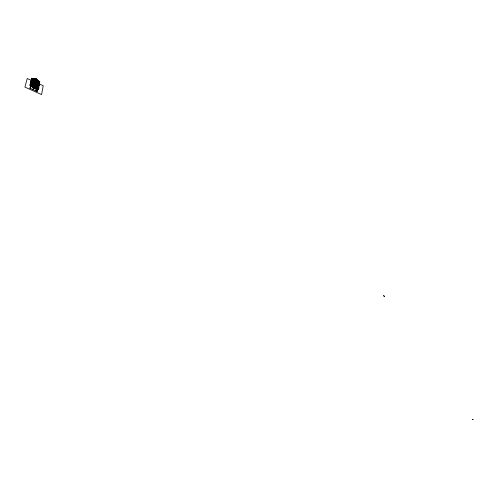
<?xml version="1.0" encoding="UTF-8"?>
<svg xmlns="http://www.w3.org/2000/svg" width="498" height="498" viewBox="0 0 498 498"><rect width="100%" height="100%" fill="white"/><g stroke="black" fill="none" stroke-linecap="round" stroke-linejoin="round"><path stroke-width="0.75" d="M32.488 87.243L32.445 87.287M34.505 87.424L34.879 87.486M33.746 87.262L34.499 87.791M33.279 87.499L33.161 87.187M33.21 86.839L32.961 86.565M33.609 86.839L33.771 86.907M34.343 87.349L34.648 87.306M34.667 88.233L34.225 87.872L34.661 88.258M33.217 87.169L33.665 87.237L32.999 87.119M35.825 88.632L36.13 88.993M32.893 87.548L32.495 87.368L32.949 87.418M35.134 88.463L34.941 88.432M38.639 88.594L38.228 89.459L38.869 87.723L38.134 87.393M37.033 91.078L37.618 88.295L38.234 88.843L39.473 82.749M37.201 88.134L31.274 85.419L38.234 88.843L39.697 81.834L36.273 78.964L31.841 78.323M39.796 81.859L39 81.554L39.79 81.877L38.259 88.837M37.456 89.105L38.271 89.478L38.545 88.495L38.439 88.812M37.724 88.401L37.518 89.13L37.587 88.812M38.564 85.65L38.744 84.822L38.595 85.482M34.238 87.206L33.771 87.013M36.927 91.308L37.4 89.428M37.356 87.418L35.756 85.805L37.089 86.714C33.285 83.178 38.545 88.196 37.543 86.534M37.394 87.237L35.744 85.849M37.692 85.843L36.055 84.367L37.724 85.768M37.817 85.32L36.136 83.95L37.773 85.395M37.854 85.065L36.211 83.608L37.892 85.009M37.916 84.772L36.292 83.396M37.954 84.598L36.329 83.222M38.004 84.374L36.373 82.917L38.029 84.311M38.116 83.994L36.447 82.562L37.854 84.199L36.566 83.079L37.219 83.533M36.665 81.697C41.932 86.098 32.6 77.663 38.377 82.606M38.651 81.386L38.439 81.087M36.802 91.296L37.35 89.484M36.914 91.047L36.068 90.636M36.703 88.731L36.796 88.333M36.833 88.177L36.603 88.937L36.752 87.909M36.734 88.663L36.939 87.878M36.802 88.669L36.97 87.903M37.425 86.023L37.587 86.335L35.924 85.04L37.462 86.932M37.954 83.552L36.516 82.388M38.035 83.166L37.879 82.849M38.253 82.145L37.026 81.106M36.23 89.267L36.086 89.951M35.956 90.916L37.213 88.084M36.024 90.319L37.07 88.046M36.261 89.727L36.366 89.354M36.609 88.252L36.684 87.903M36.746 87.785L36.665 87.978M36.628 85.756L36.086 85.295M35.713 90.81L37.057 87.636L36.485 88.849M36.815 85.917L37.238 86.092M36.864 85.55L36.671 85.388M34.312 87.293L34.897 87.548M37.288 82.537L36.815 82.058M36.173 84.965L36.024 84.604L37.605 86.229M36.902 80.651L38.234 81.392M36.977 80.321L38.508 82.014L36.927 80.539M34.792 85.762L36.323 79.014M34.667 85.706L36.205 78.958M38.215 88.825L34.742 85.718L36.273 78.964M34.032 86.696L32.787 89.453M33.024 89.59L34.281 86.764M33.715 84.915L31.579 84.604L33.808 84.523L31.635 84.38L33.31 84.623M34.045 83.49L32.824 83.315M33.627 84.187L31.729 83.988L31.853 83.483L33.995 83.708M31.505 85.575L30.272 88.327M31.997 83.95L33.889 84.174L31.76 83.869M30.982 86.272L31.094 85.774L30.801 86.154M32.719 79.923L32.638 80.265L34.729 80.558L32.694 80.022L34.804 80.178L32.775 79.692L34.897 79.829L32.856 79.356L34.997 79.412L34.069 79.045L35.084 79.039L33.858 78.989M34.555 79.344L32.918 79.107L35.009 79.369L32.98 78.858M32.47 78.746L31.76 78.236L30.054 85.083L34.655 85.924L30.16 85.052L31.853 78.292L30.098 85.183L31.1 85.687M30.926 85.681L30.21 88.289L31.461 85.5M30.727 86.783L30.353 86.901L31.001 85.961M30.758 86.415L30.907 85.855L30.982 86.166M30.708 86.901L31.063 85.395L31.131 85.843M31.057 85.855L31.131 85.419M30.185 87.586L31.231 85.164L30.353 86.901M30.745 85.588L30.092 88.233L31.337 85.444M38.639 88.588L38.8 88.053M37.68 88.476L37.537 89.011M38.271 89.466L38.439 88.905L37.543 88.445M38.651 85.065L38.639 85.245M38.607 85.339L38.639 85.146M30.073 85.177L34.742 85.718M31.274 85.419L30.017 88.258L36.964 91.364L37.207 90.169M33.926 87.349L34.244 87.679M35.308 87.785L35.128 87.617M35.52 88.731L35.445 88.42L35.582 88.719M36.51 88.501L36.852 87.679M37.095 88.028L35.949 90.58L37.064 90.86M36.136 90.698L36.435 90.057M36.261 90.642L36.597 90.132M36.36 90.686L36.69 90.175M36.522 90.761L36.777 90.213M37.456 88.999L37.798 88.134M36.69 90.835L36.952 90.287M37.885 88.202L37.362 89.547M36.777 90.873L37.667 88.719M36.821 91.003L37.549 88.656M38.396 88.918L38.869 87.723M39.678 81.983L38.95 81.672M33.161 79.948C34.536 79.966 32.6 79.661 32.843 79.4M33.229 80.62L34.723 80.744L32.557 80.439L33.142 80.608M33.129 81.049L34.623 81.18L32.451 80.869L33.042 81.043M32.831 83.272L32.121 83.297L33.939 83.957L31.772 83.813M32.588 83.234L31.884 83.315L32.768 83.533M33.192 82.494L34.069 82.506L32.382 82.232L34.306 82.537L32.133 82.257L33.223 82.22M31.822 83.608L33.964 83.838M31.642 84.336L33.796 84.573M32.992 78.921L32.507 78.703L36.18 79.163L38.993 81.628M32.507 78.703L33.97 78.914M33.322 79.344L34.96 79.58L32.868 79.319M384.431 296.621L383.616 295.488L384.493 296.646M38.271 88.7L34.667 85.849M36.553 88.071L36.933 88.214M30.938 86.359L30.534 86.179L30.901 86.509M36.391 89.933L37.375 90.312L37.798 88.289L37.319 90.443L36.354 90.02M31.754 78.304L32.532 78.603M31.411 80.396L27.241 78.516L24.9 87.106L41.583 94.583L43.233 85.724L39.062 83.845M38.029 87.623L38.776 87.934M30.87 85.363L30.067 85.158M38.041 84.006L37.275 83.421M38.489 81.411L37.026 80.01L38.327 81.037M37.748 83.782L36.622 82.73L37.3 83.172M36.105 86.104L37.443 87.019M36.647 86.87L35.725 85.942M37.611 82.444L38.147 82.799L37.649 82.27M38.433 82.351C34.262 79.605 38.993 81.23 38.352 82.724L36.752 81.317M472.54 419.36L473.063 419.577L472.54 419.36M38.24 83.247L36.647 81.859L38.24 83.247M36.833 86.148L36.024 85.532L36.833 86.148M32.613 85.002L31.486 84.841L33.696 85.158L31.741 84.872L32.613 85.002M34.132 83.135L31.984 82.954L34.132 83.135M34.219 82.743L32.059 82.643L34.219 82.743M34.418 81.909L32.302 81.647L34.418 81.909M33.87 83.141L33.21 83.122L33.87 83.141M34.617 80.004L33.914 80.029L34.617 80.004M33.69 79.574L34.686 79.773L33.69 79.574M32.98 83.01L32.233 83.017L32.98 83.01M34.393 82.176L32.208 81.859L34.393 82.176M34.549 81.51L32.376 81.193L34.549 81.51M32.47 81.877L34.15 82.145L32.47 81.877"/></g></svg>
